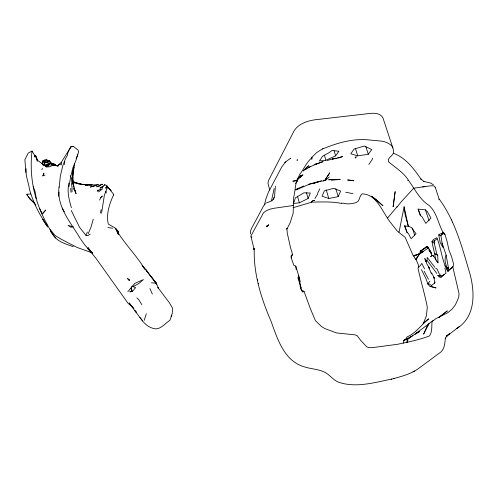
<?xml version="1.0" encoding="UTF-8"?>
<svg xmlns="http://www.w3.org/2000/svg" width="498" height="498" viewBox="0 0 498 498"><rect width="100%" height="100%" fill="white"/><g stroke="black" fill="none" stroke-linecap="round" stroke-linejoin="round"><path stroke-width="0.75" d="M118.412 234.135C118.86 228.47 112 226.634 108.253 224.007C106.055 213.835 109.467 203.645 113.749 194.544L106.939 185.735L107.612 187.715L105.414 188.001L106.815 187.597L107.07 188.431L104.418 194.961L101.567 213.269M80.321 238.642C71.015 222.712 56.324 206.776 59.063 186.931M403.641 343.097L403.741 340.402L407.246 338.908L408.248 337.949L408.926 338.31L409.786 337.513M73.05 170.652L72.708 179.143L73.05 170.652L73.885 167.247L72.994 171.474M251.023 236.693L254.123 249.411L254.266 248.315L254.198 249.66L254.266 248.315C253.351 273.396 261.133 298.302 271.012 321.173C277.486 338.951 284.29 361.598 304.981 367.026C311.922 369.242 319.685 369.124 326.053 372.983C330.292 375.673 333.374 379.949 338.042 382.01C355.36 388.253 374.247 382.595 391.602 379.115M322.38 149.039L322.113 149.176A21.053 5.005 -35.9 0 0 318.67 151.299A20.43 4.208 -35 0 0 316.572 152.693L311.866 157.281L312.028 157.667C306.438 162.205 304.035 169.04 299.622 174.462A6.181 0.454 -65.8 0 1 298.756 176.491C294.897 182.878 295.47 190.317 293.677 197.426L293.141 213.405L290.153 222.743L286.929 229.086L287.259 232.996L290.496 247.643L292.17 253.003L292.413 254.746L291.025 255.91L291.94 260.006L293.851 265.378L295.75 266.113L296.179 269.449M59.181 187.254L60.295 176.373L62.779 165.778L65.58 158.408L67.355 155.488L67.585 153.589L68.954 150.29L71.021 146.767L73.306 146.337L78.118 150.135L78.584 151.859L76.013 160.225L72.963 167.527L70.679 176.815L68.936 186.619M58.783 196.218L59.007 192.06M408.341 226.173L411.485 227.574L416.073 233.755L411.13 238.698L408.447 233.593L407.078 232.56L404.538 225.943L408.329 226.353L404.108 206.776L398.979 232.473L405.135 237.328L413.334 255.997L419.44 254.017L427.956 248.253L427.9 248.782L427.047 246.734L427.539 246.547L430.938 252.15M326.159 179.822L322.723 181.054L326.159 179.822L329.253 177.002M44.503 221.871C37.979 211.874 32.874 201.036 29.513 189.57C28.679 182.561 25.261 175.782 26.145 168.641M448.536 270.682L447.82 270.999L453.336 266.237L453.367 263.255L451.562 256.669L448.897 249.921L447.073 241.424L444.932 234.247L443.096 233.624L442.299 233.911L440.973 235.722L442.05 243.018L446.121 255.132C443.239 260.691 446.936 265.621 447.546 270.893L448.542 270.875L447.546 270.893C441.857 260.666 441.259 248.533 436.895 237.708L433.378 239.563L431.984 241.642C433.017 247.73 434.879 253.501 435.613 259.576L438.01 262.82L437.705 255.287L436.87 254.416L434.312 243.223L434.493 240.827L436.983 238.841M393.115 206.738L395.138 191.624L393.171 206.67M406.897 342.462L407.246 338.908M448.163 270.868L448.897 270.352L446.121 255.132M25.896 172.439L24.9 159.565L28.28 153.048L32.021 151.031C29.756 170.521 32.27 190.485 39.672 208.656C43.077 217.501 47.82 225.7 52.464 233.917C56.716 241.63 65.499 243.896 73.237 246.641M43.643 175.066L43.874 173.13L42.716 176.055L43.643 175.066L44.888 175.421M300.443 286.207L299.292 277.61L295.75 266.113M42.567 164.757L42.915 162.473L44.471 160.966L49.364 160.356L49.713 161.57M312.028 157.667L311.785 159.279L311.686 157.891M68.898 183.133C66.913 191.282 69.054 199.798 71.376 207.691M408.926 338.31C416.776 332.957 424.533 327.099 432.102 321.229C431.436 325.499 432.656 331.836 429.394 335.963C419.285 339.841 408.155 342.051 397.653 344.261L372.336 347.648L369.062 347.648L366.852 346.919L360.589 340.265L357.141 335.615L354.993 334.849L336.548 332.944L324.92 328.605L321.54 326.564L315.396 320.65L310.31 308.53L304.048 291.417L301.184 289.855M414.597 255.773L419.907 253.245L420.25 251.322L426.369 246.728M271.528 200.426L274.137 188.549M291.784 255.088L291.529 256.476L292.413 254.746M74.644 163.568L72.64 176.08L73.679 186.09L72.359 177.898L73.368 184.895L72.733 183.09L74.102 186.918L74.744 190.541M291.075 258.032L291.66 255.132M407.364 342.344L408.248 337.949M100.465 213.007L101.144 209.664M72.403 174.294L72.702 172.881M372.529 158.171L372.236 159.484L368.837 164.458M286.91 228.831L287.029 228.352L286.717 229.08M264.482 204.79L265.882 199.007L268.385 192.272L281.725 166.992L285.503 161.987L290.676 158.19L290.359 158.681M43.637 165.423L44.503 162.784L46.326 162.74L49.968 161.47L50.074 163.201L48.922 163.139L45.181 165.205L45.038 165.834L44.503 162.784L47.266 162.286L49.364 160.356L47.105 160.941L46.943 159.87L44.82 160.095L42.305 161.246L43.052 162.404M274.267 197.494L273.078 199.673L274.535 196.337L275.413 186.134M300.755 288.977L301.047 287.844L300.375 284.868M429.693 268.621L426.674 263.542L425.802 260.049L425.977 261.842L424.713 258.499L425.441 259.533M47.802 166.93L48.368 164.956L53.983 164.894L58.129 165.934M93.288 219.201L90.91 227.331L88.333 233.562M144.227 320.332L146.337 313.728M76.07 158.837L77.756 154.617M419.795 253.706L423.007 251.87L421.762 251.428L421.414 252.449L419.907 253.245M171.816 315.147L169.849 320.376C164.888 323.414 159.765 330.84 153.116 328.369C144.246 326.041 140.094 317.214 134.809 310.596L136.452 312.072M90.25 234.104L87.972 235.486L86.011 235.405L87.362 232.062M171.075 316.33L172.246 313.578L172.557 308.231L169.326 302.66L157.847 287.514L158.395 288.504M47.571 161.234L46.943 159.87L43.357 160.443L42 163.599L43.009 164.514M423.032 323.414L428.716 318.876C421.327 324.621 416.185 333 407.208 336.853L405.148 339.767L403.467 340.626M298.657 275.755L298.551 277.262L299.267 277.816M99.575 200.053L100.963 197.333L102.333 196.044L100.596 197.669M434.337 283.318L435.022 281.974M132.144 286.288L135.63 287.651L132.337 291.374L131.69 291.361L131.142 288.193L132.144 286.288L133.918 286.194L138.948 283.43L143.424 279.577L134.846 283.381L127.837 291.66M308.113 198.472L310.316 193.012L303.929 192.807L295.258 197.936L294.548 200.968L293.198 203.495L299.379 202.829L308.113 198.472L306.444 192.732M319.841 188.81L317.805 192.913L317.705 194.039L314.966 198.515M423.443 323.37L426.437 315.726L427.29 307.154C424.775 293.976 420.742 280.997 417.959 267.986L418.768 266.965L418.513 265.253L416.172 259.744L419.44 254.017L414.448 255.362M444.932 234.247L444.347 233.967L443.656 232.398L441.77 233.506L442.292 233.444L443.002 232.261C438.109 223.496 436.808 212.223 428.959 205.35C419.82 199.667 415.12 189.439 408.939 181.004C403.946 172.613 395.518 167.801 388.421 161.688C386.871 156.932 395.549 155.351 393.302 150.079A20.125 13.639 0.5 0 0 393.14 149.002A18.582 10.296 2.2 0 0 392.598 147.34A19.21 10.757 4.4 0 0 391.689 145.821A18.538 8.528 -2.5 0 0 391.129 145.248M71.021 146.767L61.198 162.466L57.426 165.952L51.767 164.465L53.143 165.162M442.05 243.018L443.021 247.587L440.251 242.731L438.757 234.938L439.118 234.334L442.448 233.238L444.347 233.967M101.692 188.026L102.202 187.192L99.917 188.07L104.841 184.901L102.215 187.503M311.238 202.306L313.111 200.501L314.605 200.65L313.111 200.501L311.238 202.306L293.104 207.703M438.863 199.717L439.105 199.175M338.217 196.629L340.62 191.095L333.747 188.337L324.372 190.852L322.032 196.218L328.786 198.49L338.217 196.629L335.826 188.73M335.652 155.862L338.864 151.249L332.035 150.489L329.122 152.649L322.53 156.316L319.467 160.947L325.561 160.443L335.652 155.862L334.102 150.807M387.693 217.887L397.317 206.433M419.87 266.144L421.812 263.405L424.533 268.895M416.172 259.744L415.438 259.352L419.44 254.017M267.743 225.364L266.467 226.733L268.746 224.673M421.482 269.661L426.107 278.967L427.776 283.823L428.429 284.339L428.591 283.543L431.561 285.553M396.987 207.143L401.201 201.864L413.682 188.188L423.711 186.769A16.148 5.428 -18.8 0 0 425.068 186.607M429.917 281.146L427.776 283.823L429.724 286.288L436.074 287.944L430.471 286.381L434.885 282.777L433.777 277.1L434.418 278.276M273.284 199.412L271.92 200.924M268.777 225.046L266.467 226.733L267.986 225.258M297.013 180.189L301.153 175.091L297.069 179.946M46.482 167.185L48.368 164.956M42.392 213.854L45.698 210.131L42.392 213.854L39.672 208.656M432.003 255.15L430.67 256.688L432.27 255.337M295.526 183.532L297.53 181.266M100.123 189.819L100.957 188.891M413.334 255.997L413.732 255.555L415.438 259.352M368.302 154.287L371.757 149.549L364.38 146.032L354.09 149.045L350.785 153.776L357.732 155.849L368.302 154.287L365.75 146.281M265.422 203.663L263.604 205.848L251.639 228.277L250.65 230.636L250.426 233.967M285.292 162.205L284.956 162.553L285.503 161.987M113.332 194.948L113.749 194.544M41.689 169.544L42.697 168.604M299.995 177.456L302.977 174.779L297.194 179.965M444.297 274.504L441.035 277.411L439.995 277.361L437.804 275.593L441.583 276.166L446.027 273.122L444.913 268.042M304.048 291.417L302.286 291.953M456.598 328.636C477.034 316.168 474.949 289.176 468.612 269.325C461.453 245.004 454.419 219.736 439.192 199.038M45.243 166.344L46.768 165.031L51.045 163.325L54.836 164.272L56.1 165.759M418.768 266.965L419.36 266.455M266.978 226.098L267.992 225.333M452.377 267.407L448.897 270.352L447.546 270.893M266.978 226.055L267.756 225.532M439.043 317.394L447.322 310.901L438.819 317.419M98.623 191.917L102.75 188.686M446.575 335.938L449.607 333.61L446.326 336.505L447.291 335.478L445.193 338.559L445.455 337.968C444.695 343.464 444.764 349.97 439.236 353.219L418.295 368.694C410.277 374.334 400.541 376.731 391.204 379.215M446.158 336.629L459.119 326.694M57.426 165.952L59.984 164.041L61.403 164.931L61.198 162.466M292.986 205.749L293.334 205.493L274.199 208.245A9.406 3.355 -15.4 0 0 263.137 213.443L251.16 235.573A8.945 3.032 -15 0 0 251.92 237.515M298.756 277.031L299.292 277.61L300.076 281.656M427.047 246.734L420.25 251.322L423.007 251.87M43.052 165.112L44.254 164.303M416.758 333.299L419.279 331.612L417.392 332.421L416.496 333.131L419.279 331.612M266.455 202.929L271.429 200.955M432.382 321.222L435.943 318.627L447.814 312.694L452.078 309.096L455.421 304.77L458.695 297.443L459.056 293.664L452.757 266.667M310.584 166.407L305.479 169.675M298.333 277.542L298.769 277.274M415.127 334.339L416.123 333.722M100.472 189.259L97.272 191.201L97.919 189.975L98.56 190.809M412.792 335.621L409.636 337.383L411.342 336.573M43.855 160.624L44.82 160.095M413.066 371.863L414.554 371.078M48.188 164.184L50.074 163.201M295.812 189.999L309.021 184.391L321.671 180.867L314.089 183.152L318.048 181.919L308.548 184.26M403.517 340.532L405.092 339.835M301.072 187.173L303.768 185.997M405.148 339.767L407.837 338.603M308.499 167.527L317.768 163.4L314.188 164.695M295.414 189.813L298.252 188.624L296.509 189.196M42.305 161.246L43.338 160.835M298.732 188.113L300.394 187.472M322.48 161.875L315.545 164.284L323.258 161.582M428.591 283.543L427.776 283.823L428.243 283.991M407.663 180.55L408.46 180.288M434.493 240.827L431.984 241.642L434.312 243.223M333.492 158.576L327.304 160.499M131.69 291.361L129.785 291.884L132.337 291.374L131.142 288.193M334.214 158.638L332.228 159.173L338.248 157.991L342.549 156.584L339.574 157.443M393.576 378.611L393.98 378.511M296.914 180.45L292.849 181.185L296.864 180.637M70.641 146.922L73.306 146.337M334.88 158.457L336.218 158.171M337.563 157.878L338.901 157.586M97.484 185.032L98.76 184.783M100.005 184.546L102.669 184.216M52.607 165.118L53.983 164.894L49.109 166.905L46.389 166.693L37.599 160.362L36.559 158.526M73.43 226.845L70.791 227.237L68.089 225.364L72.764 226.658M296.771 160.126L297.748 159.983L297.287 160.026M52.695 164.06L54.008 163.873M444.782 265.789L447.347 267.968L448.486 267.831M422.646 186.899L429.911 185.916A8.864 2.92 -18.6 0 1 435.047 187.385M27.309 195.428L26.861 194.239L30.739 193.971M311.368 202.113C321.036 201.976 330.884 201.466 340.445 203.196A18.302 3.268 3.4 0 0 341.329 203.19M98.062 184.54C93.717 185.256 89.441 184.596 85.077 185.156L87.113 185.3M442.299 233.911L441.496 233.923L442.174 234.265M73.256 181.782C79.375 183.787 85.675 185.337 92.211 184.939L81.323 184.36L75.13 182.878M447.347 267.968L448.468 268.03M421.762 251.428L420.25 251.322L427.539 246.547L431.592 253.513M151.46 282.808L156.167 283.144L158.389 288.043M87.287 184.802L81.323 184.36L75.914 183.071L79.008 183.862L72.733 181.646M104.399 184.577L105.981 185.2M107.885 227.58L112.573 228.209M437.804 275.593L441.583 276.166L439.28 273.875L437.194 269.206L435.713 268.154M101.212 184.335L102.358 184.528M433.77 320.469L432.102 321.229L432.488 321.347M345.755 192.228L352.939 193.672M443.002 232.261L443.656 232.398M51.767 164.465L58.117 165.94M425.672 260.535L426.176 260.672M303.45 291.865L302.286 291.523L301.533 290.577L298.041 277.591L298.408 279.976M436.87 254.416L434.829 253.793L437.705 255.287M92.161 252.81L76.985 247.419L61.08 239.14L55.135 235.573L50.142 229.534M438.757 234.938L440.973 235.722M45.181 165.205L46.389 165.666M73.194 182.081L74.488 182.61M72.789 182.685L74.109 183.264L72.839 182.698M429.401 268.727L428.492 266.729L431.063 272.923L432.189 273.446M393.488 153.284C406.013 157.916 413.882 168.872 421.177 179.361L420.847 179L423.954 181.502L423.63 181.365L430.826 183.108L433.391 184.839M44.471 160.966L47.266 162.286M51.045 163.325L52.937 164.24M131.982 306.768L127.955 303.201L96.008 258.325L84.996 245.159L80.701 239.27M433.727 256.233L431.617 255.026L430.733 252.386M442.448 233.238L443.096 233.624M116.569 230.132L117.783 230.898M106.161 185.673L111.066 190.834L106.964 186.252M398.854 232.217L397.155 230.923L390.768 222.83C382.825 213.281 377.098 193.915 362.065 193.89C358.877 196.1 360.266 201.186 356.17 202.549C352.123 203.863 347.536 204.423 343.408 203.203A17.922 4.737 -0.9 0 1 341.329 203.246M420.418 215.559L422.08 216.854L425.79 223.378L430.982 218.093L427.334 211.588L425.012 209.807L418.015 209.098L420.418 215.559L418.295 209.166M146.032 270.682L147.24 271.659M391.123 145.248L388.415 143.306L384.736 141.774A19.403 9.045 -5.1 0 0 379.974 140.965L369.697 140.019C354.072 138.17 338.684 142.521 324.298 148.255A19.814 5.534 -29.4 0 0 322.916 148.79M35.837 205.027L28.106 196.461L26.861 194.239M34.866 203.371L29.731 198.995L28.106 196.461M136.857 297.885L138.743 299.647L141.818 304.658M154.455 281.526L156.167 283.144L151.131 276.751L156.858 284.115L145.802 269.493L142.117 265.496L144.65 268.932M132.462 307.254L133.9 308.71L131.516 305.809M49.968 161.47L52.34 163.886M428.896 250.475L431.561 253.6M130.563 304.645L129.131 302.902L135.979 312.24M139.969 317.456L142.658 320.774M86.011 235.405L79.58 227.356L71.233 210.43M50.522 231.446L55.602 237.944M45.841 223.59L47.179 225.301M300.113 286.624L301.047 287.844M431.063 272.923L433.061 275.543L434.094 277.865M436.883 273.508L427.147 260.491L427.16 257.398L434.847 267.308M429.183 249.996L429.998 251.16M145.802 269.493L150.539 276.446M433.204 255.499L436.005 259.769M436.808 260.989L438.01 262.82M42.728 219.357L47.69 227.032M48.922 163.139L49.539 164.103M32.021 151.031L35.862 157.3M144.906 269.424C136.39 254.802 123.485 243.074 115.461 228.233L118.151 234.066M424.147 271.192L428.485 279.316M88.053 247.238L90.561 251.428L89.534 249.71M43.021 219.282L46.93 225.961M43.357 160.443L44.191 161.925M62.262 208.133L64.342 211.799M54.836 164.272L55.371 165.411M70.174 175.713L70.679 176.815M451.319 219.618L451.462 219.935M452.477 222.189L452.626 222.513M117.559 230.425L118.3 234.004L117.559 230.425L118.437 232.379M149.929 288.547L152.357 294.063M435.271 187.348L438.975 198.634M37.599 160.362L35.788 155.862L34.816 155.463L34.356 156.976L35.788 155.862L37.306 161.495M33.242 186.638L35.258 192.203L36.273 198.559M425.373 209.664L429.015 220.57M392.835 147.887L383.043 118.169C380.933 113.32 374.689 112.903 370.126 113.426L314.898 119.8C307.241 120.97 298.75 123.741 294.287 130.513L268.522 180.55L267.955 183.152L269.679 189.95M412.344 228.09L414.653 235.149M404.799 225.538L407.078 232.56M355.416 148.479L357.732 155.849M324.391 155.202L325.929 160.3M326.19 189.788L328.786 198.49M297.468 196.175L299.379 202.829M408.329 226.353L405.086 214.401L404.108 206.776M105.856 191.182L106.348 193.019M73.499 185.822L73.785 187.092L73.492 185.773M257.416 279.727L257.503 280.113M258.244 283.443L258.331 283.816M72.895 183.127L73.194 184.453M71.314 182.922L72.005 186.999L72.061 191.767M254.061 248.925L254.136 249.566M70.697 188.35L71.002 192.396M64.64 161.209L64.678 164.577M322.424 148.964A19.945 5.055 -29.8 0 1 322.947 148.734M355.242 157.131L355.242 158.115L356.419 156.839L355.242 157.131M426.948 326.545L423.624 334.121L428.977 323.712L426.948 326.545M329.695 172.931L325.144 179.828L329.695 172.931M308.517 165.822L303.257 170.889L308.517 165.822M100.733 185.449L96.743 186.794L100.733 185.449M96.73 185.231L90.424 187.036L96.73 185.231M129.754 280.131L128.702 280.306L127.307 278.133L129.754 280.131M334.637 179.541L328.643 179.747L340.221 179.597L331.319 179.903L335.727 179.666L334.637 179.541M351.713 180.475L347.598 179.965L353.854 180.749L351.713 180.475M375.865 199.287L371.44 196.125L382.925 205.705L375.865 199.287M92.466 253.04L87.841 248.577L92.466 253.04M75.154 190.435L73.654 188.493L76.094 193.772L75.154 190.435M72.073 182.243L71.911 177.525L72.073 182.243"/></g></svg>
